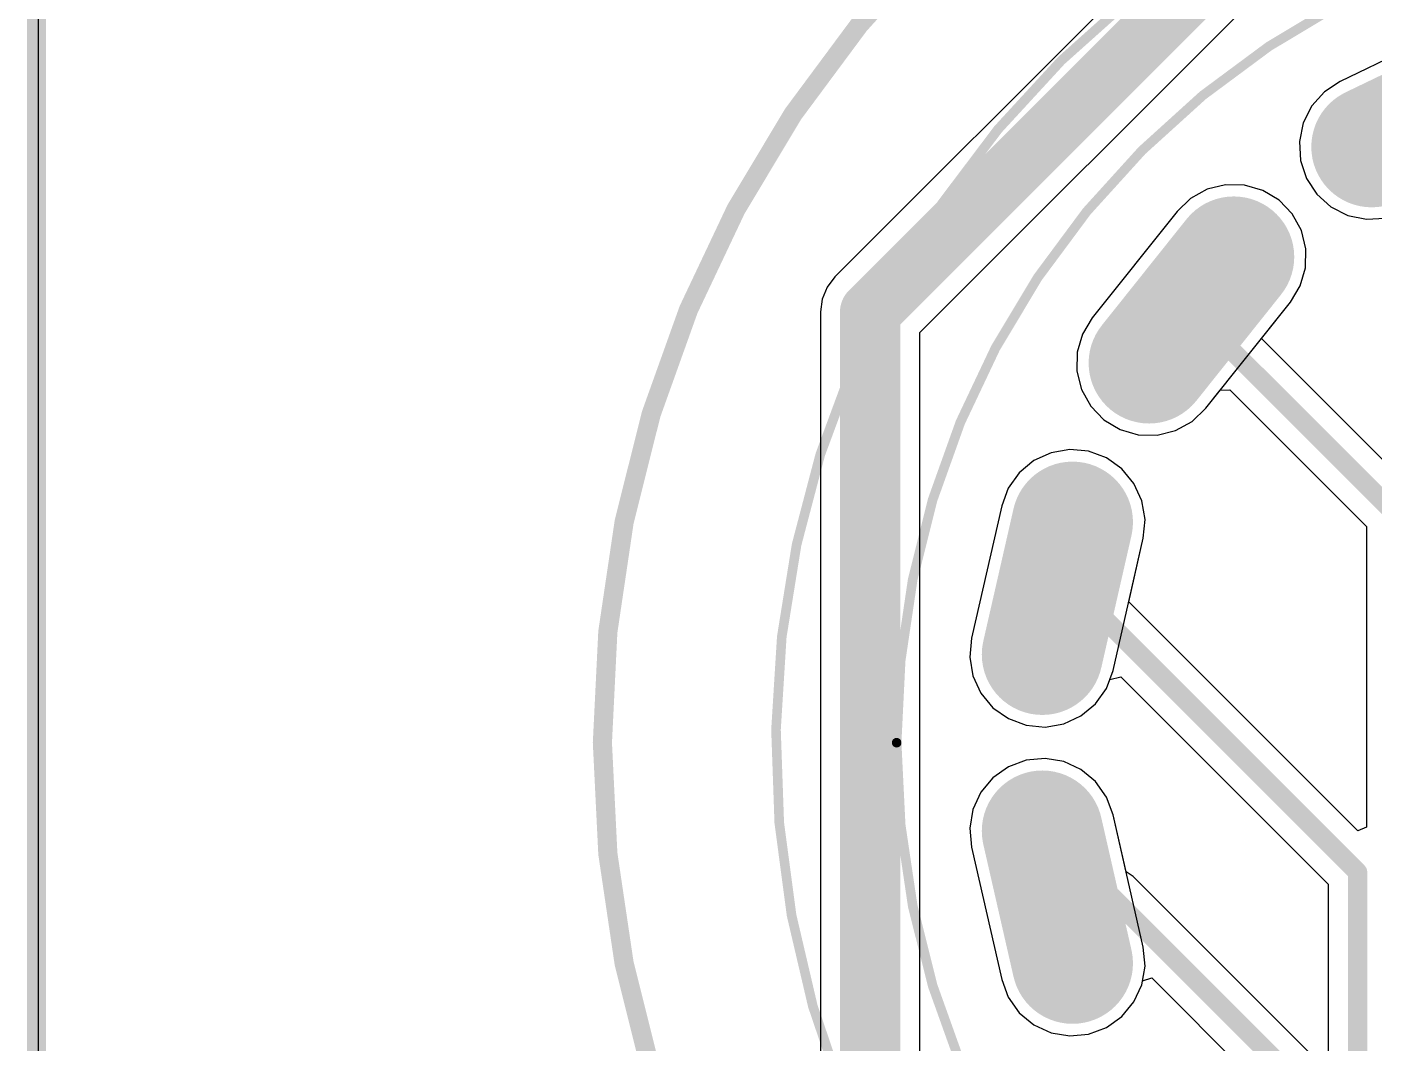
# Model space of a CAD drawing. Header units: millimetres. Extents: x 0.99 to 9.85, y 0.8 to 4.18.
# Drawn here: x 0.995 to 1.698, y 2.909 to 3.44 of the extents above; entities that cross this region are included whole.
import ezdxf

# ---------------------------------------------------------------- set-up
doc = ezdxf.new("R2010")
doc.units = ezdxf.units.MM
doc.header["$MEASUREMENT"] = 0
for name, color, linetype in [('BottomLayer', 5, 'Continuous'), ('BottomSolder', 6, 'Continuous'), ('Mechanical1', 6, 'Continuous'), ('MultiLayer', 9, 'Continuous'), ('PadHoleLayer', 156, 'Continuous'), ('TopLayer', 1, 'Continuous'), ('TopOverlay', 2, 'Continuous'), ('TopSolder', 216, 'Continuous')]:
    doc.layers.add(name, color=color, linetype=linetype)

# ---------------------------------------------------------------- blocks, each defined once
blk = doc.blocks.new('QS30_1_96')
at = {"layer": 'BottomLayer', "const_width": 0.05512}
for points in [[(-0.12523, 0.34171), (-0.18908, 0.31096)], [(-0.26109, 0.25353), (-0.30527, 0.19813)], [(-0.34524, 0.11514), (-0.36101, 0.04605)], [(-0.36101, -0.04605), (-0.34524, -0.11514)]]:
    blk.add_lwpolyline(points, dxfattribs=at)
at = {"layer": 'BottomLayer', "const_width": 0.02756}
for points in [[(-0.20286, 0.31096, 1), (-0.1753, 0.31096, 1)], [(-0.27487, 0.25353, 1), (-0.24731, 0.25353, 1)], [(-0.31905, 0.19813, 1), (-0.2915, 0.19813, 1)], [(-0.35902, 0.11514, 1), (-0.33146, 0.11514, 1)], [(-0.37479, 0.04605, 1), (-0.34723, 0.04605, 1)], [(-0.37479, -0.04605, 1), (-0.34723, -0.04605, 1)], [(-0.35902, -0.11514, 1), (-0.33146, -0.11514, 1)]]:
    blk.add_lwpolyline(points, format="xyb", close=True, dxfattribs=at)
at = {"layer": 'BottomSolder', "const_width": 0.06312}
for points in [[(-0.12523, 0.34171), (-0.18908, 0.31096)], [(-0.26109, 0.25353), (-0.30527, 0.19813)], [(-0.34524, 0.11514), (-0.36101, 0.04605)], [(-0.36101, -0.04605), (-0.34524, -0.11514)]]:
    blk.add_lwpolyline(points, dxfattribs=at)
at = {"layer": 'BottomSolder', "const_width": 0.03156}
for points in [[(-0.20486, 0.31096, 1), (-0.1733, 0.31096, 1)], [(-0.27687, 0.25353, 1), (-0.24531, 0.25353, 1)], [(-0.32105, 0.19813, 1), (-0.2895, 0.19813, 1)], [(-0.36102, 0.11514, 1), (-0.32946, 0.11514, 1)], [(-0.37679, 0.04605, 1), (-0.34523, 0.04605, 1)], [(-0.37679, -0.04605, 1), (-0.34523, -0.04605, 1)], [(-0.36102, -0.11514, 1), (-0.32946, -0.11514, 1)]]:
    blk.add_lwpolyline(points, format="xyb", close=True, dxfattribs=at)
at = {"layer": 'MultiLayer', "const_width": 0.05512}
for points in [[(-0.12523, 0.34171), (-0.18908, 0.31096)], [(-0.26109, 0.25353), (-0.30527, 0.19813)], [(-0.34524, 0.11514), (-0.36101, 0.04605)], [(-0.36101, -0.04605), (-0.34524, -0.11514)]]:
    blk.add_lwpolyline(points, dxfattribs=at)
at = {"layer": 'MultiLayer', "const_width": 0.02756}
for points in [[(-0.20286, 0.31096, 1), (-0.1753, 0.31096, 1)], [(-0.27487, 0.25353, 1), (-0.24731, 0.25353, 1)], [(-0.31905, 0.19813, 1), (-0.2915, 0.19813, 1)], [(-0.35902, 0.11514, 1), (-0.33146, 0.11514, 1)], [(-0.37479, 0.04605, 1), (-0.34723, 0.04605, 1)], [(-0.37479, -0.04605, 1), (-0.34723, -0.04605, 1)], [(-0.35902, -0.11514, 1), (-0.33146, -0.11514, 1)]]:
    blk.add_lwpolyline(points, format="xyb", close=True, dxfattribs=at)
at = {"layer": 'PadHoleLayer', "const_width": 0.00787}
for points in [[(-0.19598, 0.32075), (-0.12858, 0.3532, -1), (-0.11833, 0.33192), (-0.18573, 0.29947, -1)], [(-0.31574, 0.20395), (-0.2691, 0.26244, -1), (-0.25063, 0.24771), (-0.29727, 0.18923, -1)], [(-0.37296, 0.04676), (-0.35632, 0.11969, -1), (-0.33329, 0.11443), (-0.34993, 0.04151, -1)], [(-0.35632, -0.11969), (-0.37296, -0.04676, -1), (-0.34993, -0.04151), (-0.33329, -0.11443, -1)]]:
    blk.add_lwpolyline(points, format="xyb", close=True, dxfattribs=at)
at = {"layer": 'TopLayer', "const_width": 0.05512}
for points in [[(-0.12523, 0.34171), (-0.18908, 0.31096)], [(-0.26109, 0.25353), (-0.30527, 0.19813)], [(-0.34524, 0.11514), (-0.36101, 0.04605)], [(-0.36101, -0.04605), (-0.34524, -0.11514)]]:
    blk.add_lwpolyline(points, dxfattribs=at)
at = {"layer": 'TopLayer', "const_width": 0.02756}
for points in [[(-0.20286, 0.31096, 1), (-0.1753, 0.31096, 1)], [(-0.27487, 0.25353, 1), (-0.24731, 0.25353, 1)], [(-0.31905, 0.19813, 1), (-0.2915, 0.19813, 1)], [(-0.35902, 0.11514, 1), (-0.33146, 0.11514, 1)], [(-0.37479, 0.04605, 1), (-0.34723, 0.04605, 1)], [(-0.37479, -0.04605, 1), (-0.34723, -0.04605, 1)], [(-0.35902, -0.11514, 1), (-0.33146, -0.11514, 1)]]:
    blk.add_lwpolyline(points, format="xyb", close=True, dxfattribs=at)
at = {"layer": 'TopOverlay'}
for points, const_width in [([(0.59055, 0, 1), (-0.59055, 0, 1)], 0.01), ([(0.43701, 0, 1), (-0.43701, 0, 1)], 0.005), ([(-0.59305, 0, 1), (-0.58805, 0, 1)], 0.005), ([(-0.43826, 0, 1), (-0.43576, 0, 1)], 0.0025)]:
    blk.add_lwpolyline(points, format="xyb", close=True, dxfattribs=dict(at, const_width=const_width))
at = {"layer": 'TopOverlay', "const_width": 0.005}
blk.add_lwpolyline([(-0.15692, -0.47474, -6.211314), (0.15694, -0.47473)], format="xyb", dxfattribs=at)
at = {"layer": 'TopSolder', "const_width": 0.06312}
for points in [[(-0.12523, 0.34171), (-0.18908, 0.31096)], [(-0.26109, 0.25353), (-0.30527, 0.19813)], [(-0.34524, 0.11514), (-0.36101, 0.04605)], [(-0.36101, -0.04605), (-0.34524, -0.11514)]]:
    blk.add_lwpolyline(points, dxfattribs=at)
at = {"layer": 'TopSolder', "const_width": 0.03156}
for points in [[(-0.20486, 0.31096, 1), (-0.1733, 0.31096, 1)], [(-0.27687, 0.25353, 1), (-0.24531, 0.25353, 1)], [(-0.32105, 0.19813, 1), (-0.2895, 0.19813, 1)], [(-0.36102, 0.11514, 1), (-0.32946, 0.11514, 1)], [(-0.37679, 0.04605, 1), (-0.34523, 0.04605, 1)], [(-0.37679, -0.04605, 1), (-0.34523, -0.04605, 1)], [(-0.36102, -0.11514, 1), (-0.32946, -0.11514, 1)]]:
    blk.add_lwpolyline(points, format="xyb", close=True, dxfattribs=at)

msp = doc.modelspace()

# ---------------------------------------------------------------- linework, layer by layer
at = {"layer": 'BottomLayer'}
for p, q in [((1.001, 2.40938), (1.001, 3.95276)), ((1.74416, 3.44201), (1.68031, 3.41127)), ((1.68031, 3.41127), (1.67204, 3.40585)), ((1.67204, 3.40585), (1.66545, 3.39848)), ((1.66545, 3.39848), (1.66099, 3.38965)), ((1.66099, 3.38965), (1.65897, 3.37997)), ((1.65897, 3.37997), (1.65953, 3.37009)), ((1.65953, 3.37009), (1.66262, 3.3607)), ((1.66262, 3.3607), (1.66803, 3.35242)), ((1.6109, 3.35497), (1.60224, 3.35019)), ((1.62049, 3.35735), (1.6109, 3.35497)), ((1.63038, 3.35717), (1.62049, 3.35735)), ((1.63988, 3.35443), (1.63038, 3.35717)), ((1.64836, 3.34933), (1.63988, 3.35443)), ((1.60224, 3.35019), (1.59512, 3.34333)), ((1.65522, 3.3422), (1.64836, 3.34933)), ((1.66803, 3.35242), (1.67541, 3.34583)), ((1.59512, 3.34333), (1.55093, 3.28792)), ((1.66, 3.33355), (1.65522, 3.3422)), ((1.67541, 3.34583), (1.68424, 3.34138)), ((1.68424, 3.34138), (1.69392, 3.33936)), ((1.69392, 3.33936), (1.70379, 3.33991)), ((1.66238, 3.32395), (1.66, 3.33355)), ((1.6622, 3.31406), (1.66238, 3.32395)), ((1.65946, 3.30456), (1.6622, 3.31406)), ((1.65435, 3.29609), (1.65946, 3.30456)), ((1.61017, 3.24068), (1.65435, 3.29609)), ((1.55093, 3.28792), (1.54583, 3.27945)), ((1.54583, 3.27945), (1.54309, 3.26995)), ((1.54309, 3.26995), (1.54291, 3.26006)), ((1.54291, 3.26006), (1.54529, 3.25046)), ((1.54529, 3.25046), (1.55007, 3.24181)), ((1.55007, 3.24181), (1.55693, 3.23468)), ((1.60305, 3.23382), (1.61017, 3.24068)), ((1.55693, 3.23468), (1.5654, 3.22958)), ((1.59439, 3.22904), (1.60305, 3.23382)), ((1.5654, 3.22958), (1.57491, 3.22684)), ((1.57491, 3.22684), (1.58479, 3.22666)), ((1.58479, 3.22666), (1.59439, 3.22904)), ((1.52043, 3.21339), (1.51282, 3.20708)), ((1.52942, 3.21752), (1.52043, 3.21339)), ((1.53917, 3.21917), (1.52942, 3.21752)), ((1.54902, 3.21825), (1.53917, 3.21917)), ((1.55829, 3.21481), (1.54902, 3.21825)), ((1.56635, 3.20909), (1.55829, 3.21481)), ((1.51282, 3.20708), (1.50709, 3.19902)), ((1.57266, 3.20147), (1.56635, 3.20909)), ((1.50709, 3.19902), (1.50365, 3.18975)), ((1.57679, 3.19248), (1.57266, 3.20147)), ((1.57844, 3.18273), (1.57679, 3.19248)), ((1.50365, 3.18975), (1.48789, 3.12066)), ((1.57752, 3.17289), (1.57844, 3.18273)), ((1.56175, 3.1038), (1.57752, 3.17289)), ((1.48789, 3.12066), (1.48696, 3.11081)), ((1.48696, 3.11081), (1.48862, 3.10106)), ((1.48862, 3.10106), (1.49274, 3.09207)), ((1.55831, 3.09453), (1.56175, 3.1038)), ((1.55259, 3.08646), (1.55831, 3.09453)), ((1.49274, 3.09207), (1.49905, 3.08446)), ((1.54497, 3.08015), (1.55259, 3.08646)), ((1.49905, 3.08446), (1.50712, 3.07873)), ((1.53599, 3.07603), (1.54497, 3.08015)), ((1.50712, 3.07873), (1.51639, 3.07529)), ((1.51639, 3.07529), (1.52624, 3.07437)), ((1.52624, 3.07437), (1.53599, 3.07603)), ((1.52624, 3.05798), (1.51639, 3.05705)), ((1.53599, 3.05632), (1.52624, 3.05798)), ((1.50712, 3.05361), (1.49905, 3.04789)), ((1.51639, 3.05705), (1.50712, 3.05361)), ((1.54497, 3.0522), (1.53599, 3.05632)), ((1.55259, 3.04589), (1.54497, 3.0522)), ((1.49905, 3.04789), (1.49274, 3.04028)), ((1.55831, 3.03782), (1.55259, 3.04589)), ((1.49274, 3.04028), (1.48862, 3.03129)), ((1.56175, 3.02855), (1.55831, 3.03782)), ((1.48862, 3.03129), (1.48696, 3.02154)), ((1.57752, 2.95946), (1.56175, 3.02855)), ((1.48696, 3.02154), (1.48789, 3.01169)), ((1.48789, 3.01169), (1.50365, 2.9426)), ((1.57844, 2.94961), (1.57752, 2.95946)), ((1.57679, 2.93986), (1.57844, 2.94961)), ((1.50365, 2.9426), (1.50709, 2.93333)), ((1.57266, 2.93088), (1.57679, 2.93986)), ((1.50709, 2.93333), (1.51282, 2.92526)), ((1.51282, 2.92526), (1.52043, 2.91895)), ((1.56635, 2.92326), (1.57266, 2.93088)), ((1.52043, 2.91895), (1.52942, 2.91483)), ((1.54902, 2.9141), (1.55829, 2.91754)), ((1.55829, 2.91754), (1.56635, 2.92326)), ((1.52942, 2.91483), (1.53917, 2.91317)), ((1.53917, 2.91317), (1.54902, 2.9141))]:
    msp.add_line(p, q, dxfattribs=at)
at = {"layer": 'Mechanical1', "const_width": 0.01}
msp.add_lwpolyline([(1, 0.80339), (1, 3.95276)], dxfattribs=at)
at = {"layer": 'TopLayer'}
for p, q in [((1.001, 2.40938), (1.001, 3.94783)), ((1.69664, 3.58936), (1.41664, 3.30936)), ((1.46097, 3.28024), (1.72576, 3.54503)), ((1.74416, 3.44201), (1.68031, 3.41127)), ((1.68031, 3.41127), (1.67204, 3.40585)), ((1.67204, 3.40585), (1.66545, 3.39848)), ((1.66545, 3.39848), (1.66099, 3.38965)), ((1.66099, 3.38965), (1.65897, 3.37997)), ((1.65897, 3.37997), (1.65953, 3.37009)), ((1.65953, 3.37009), (1.66262, 3.3607)), ((1.66262, 3.3607), (1.66803, 3.35242)), ((1.6109, 3.35497), (1.60224, 3.35019)), ((1.62049, 3.35735), (1.6109, 3.35497)), ((1.63038, 3.35717), (1.62049, 3.35735)), ((1.63988, 3.35443), (1.63038, 3.35717)), ((1.64836, 3.34933), (1.63988, 3.35443)), ((1.60224, 3.35019), (1.59512, 3.34333)), ((1.65522, 3.3422), (1.64836, 3.34933)), ((1.66803, 3.35242), (1.67541, 3.34583)), ((1.59512, 3.34333), (1.55093, 3.28792)), ((1.66, 3.33355), (1.65522, 3.3422)), ((1.67541, 3.34583), (1.68424, 3.34138)), ((1.68424, 3.34138), (1.69392, 3.33936)), ((1.69392, 3.33936), (1.70379, 3.33991)), ((1.66238, 3.32395), (1.66, 3.33355)), ((1.6622, 3.31406), (1.66238, 3.32395)), ((1.65946, 3.30456), (1.6622, 3.31406)), ((1.41251, 3.30399), (1.40991, 3.29772)), ((1.41664, 3.30936), (1.41251, 3.30399)), ((1.65435, 3.29609), (1.65946, 3.30456)), ((1.40991, 3.29772), (1.40903, 3.291)), ((1.40903, 3.291), (1.40903, 2.77327)), ((1.6392, 3.27708), (1.65435, 3.29609)), ((1.55093, 3.28792), (1.54583, 3.27945)), ((1.46097, 2.78403), (1.46097, 3.28024)), ((1.54583, 3.27945), (1.54309, 3.26995)), ((1.70946, 3.20681), (1.6392, 3.27708)), ((1.54309, 3.26995), (1.54291, 3.26006)), ((1.54291, 3.26006), (1.54529, 3.25046)), ((1.54529, 3.25046), (1.55007, 3.24181)), ((1.61017, 3.24068), (1.61767, 3.25008)), ((1.61767, 3.25008), (1.62266, 3.25036)), ((1.62266, 3.25036), (1.69408, 3.17894)), ((1.55007, 3.24181), (1.55693, 3.23468)), ((1.60305, 3.23382), (1.61017, 3.24068)), ((1.55693, 3.23468), (1.5654, 3.22958)), ((1.59439, 3.22904), (1.60305, 3.23382)), ((1.5654, 3.22958), (1.57491, 3.22684)), ((1.57491, 3.22684), (1.58479, 3.22666)), ((1.58479, 3.22666), (1.59439, 3.22904)), ((1.52043, 3.21339), (1.51282, 3.20708)), ((1.52942, 3.21752), (1.52043, 3.21339)), ((1.53917, 3.21917), (1.52942, 3.21752)), ((1.54902, 3.21825), (1.53917, 3.21917)), ((1.55829, 3.21481), (1.54902, 3.21825)), ((1.56635, 3.20909), (1.55829, 3.21481)), ((1.51282, 3.20708), (1.50709, 3.19902)), ((1.57266, 3.20147), (1.56635, 3.20909)), ((1.50709, 3.19902), (1.50365, 3.18975)), ((1.57679, 3.19248), (1.57266, 3.20147)), ((1.57844, 3.18273), (1.57679, 3.19248)), ((1.50365, 3.18975), (1.48789, 3.12066)), ((1.57752, 3.17289), (1.57844, 3.18273)), ((1.69408, 3.17894), (1.69408, 3.02208)), ((1.56994, 3.13969), (1.57752, 3.17289)), ((1.68946, 3.02016), (1.56994, 3.13969)), ((1.48789, 3.12066), (1.48696, 3.11081)), ((1.48696, 3.11081), (1.48862, 3.10106)), ((1.48862, 3.10106), (1.49274, 3.09207)), ((1.56006, 3.09924), (1.56586, 3.10051)), ((1.56586, 3.10051), (1.67408, 2.99229)), ((1.55259, 3.08646), (1.55831, 3.09453)), ((1.55831, 3.09453), (1.56006, 3.09924)), ((1.49274, 3.09207), (1.49905, 3.08446)), ((1.54497, 3.08015), (1.55259, 3.08646)), ((1.49905, 3.08446), (1.50712, 3.07873)), ((1.53599, 3.07603), (1.54497, 3.08015)), ((1.50712, 3.07873), (1.51639, 3.07529)), ((1.51639, 3.07529), (1.52624, 3.07437)), ((1.52624, 3.07437), (1.53599, 3.07603)), ((1.52624, 3.05798), (1.51639, 3.05705)), ((1.53599, 3.05632), (1.52624, 3.05798)), ((1.50712, 3.05361), (1.49905, 3.04789)), ((1.51639, 3.05705), (1.50712, 3.05361)), ((1.54497, 3.0522), (1.53599, 3.05632)), ((1.55259, 3.04589), (1.54497, 3.0522)), ((1.49905, 3.04789), (1.49274, 3.04028)), ((1.55831, 3.03782), (1.55259, 3.04589)), ((1.49274, 3.04028), (1.48862, 3.03129)), ((1.56175, 3.02855), (1.55831, 3.03782)), ((1.48862, 3.03129), (1.48696, 3.02154)), ((1.56853, 2.99887), (1.56175, 3.02855)), ((1.48696, 3.02154), (1.48789, 3.01169)), ((1.69408, 3.02208), (1.68946, 3.02016)), ((1.48789, 3.01169), (1.50365, 2.9426)), ((1.57224, 2.99639), (1.56853, 2.99887)), ((1.66946, 2.89916), (1.57224, 2.99639)), ((1.67408, 2.99229), (1.67408, 2.90108)), ((1.50365, 2.9426), (1.50709, 2.93333)), ((1.57266, 2.93088), (1.57679, 2.93986)), ((1.57679, 2.93986), (1.57714, 2.94195)), ((1.57714, 2.94195), (1.58191, 2.94347)), ((1.58191, 2.94347), (1.65408, 2.87129)), ((1.50709, 2.93333), (1.51282, 2.92526)), ((1.51282, 2.92526), (1.52043, 2.91895)), ((1.56635, 2.92326), (1.57266, 2.93088)), ((1.52043, 2.91895), (1.52942, 2.91483)), ((1.54902, 2.9141), (1.55829, 2.91754)), ((1.55829, 2.91754), (1.56635, 2.92326)), ((1.52942, 2.91483), (1.53917, 2.91317)), ((1.53917, 2.91317), (1.54902, 2.9141))]:
    msp.add_line(p, q, dxfattribs=at)
for points, const_width in [([(1.435, 3.291), (1.715, 3.571)], 0.0315), ([(1.435, 2.77327), (1.435, 3.291)], 0.0315), ([(1.60264, 3.292), (1.70938, 3.18527)], 0.01), ([(1.5327, 3.14677), (1.54123, 3.14677)], 0.01), ([(1.54123, 3.14677), (1.68938, 2.99862)], 0.01), ([(1.68938, 2.61895), (1.68938, 2.99862)], 0.01), ([(1.5327, 2.98558), (1.56142, 2.98558)], 0.01), ([(1.56142, 2.98558), (1.66938, 2.87762)], 0.01)]:
    msp.add_lwpolyline(points, dxfattribs=dict(at, const_width=const_width))
for points, const_width in [([(1.42713, 3.291, 1), (1.44287, 3.291, 1)], 0.01575), ([(1.42713, 3.291, 1), (1.44287, 3.291, 1)], 0.01575), ([(1.60014, 3.292, 1), (1.60514, 3.292, 1)], 0.005), ([(1.5302, 3.14677, 1), (1.5352, 3.14677, 1)], 0.005), ([(1.53873, 3.14677, 1), (1.54373, 3.14677, 1)], 0.005), ([(1.53873, 3.14677, 1), (1.54373, 3.14677, 1)], 0.005), ([(1.68688, 2.99862, 1), (1.69188, 2.99862, 1)], 0.005), ([(1.68688, 2.99862, 1), (1.69188, 2.99862, 1)], 0.005), ([(1.5302, 2.98558, 1), (1.5352, 2.98558, 1)], 0.005), ([(1.55892, 2.98558, 1), (1.56392, 2.98558, 1)], 0.005), ([(1.55892, 2.98558, 1), (1.56392, 2.98558, 1)], 0.005)]:
    msp.add_lwpolyline(points, format="xyb", close=True, dxfattribs=dict(at, const_width=const_width))

# ---------------------------------------------------------------- block references
msp.add_blockref('QS30_1_96', (1.88583, 3.06617))

doc.saveas('drawing.dxf')
